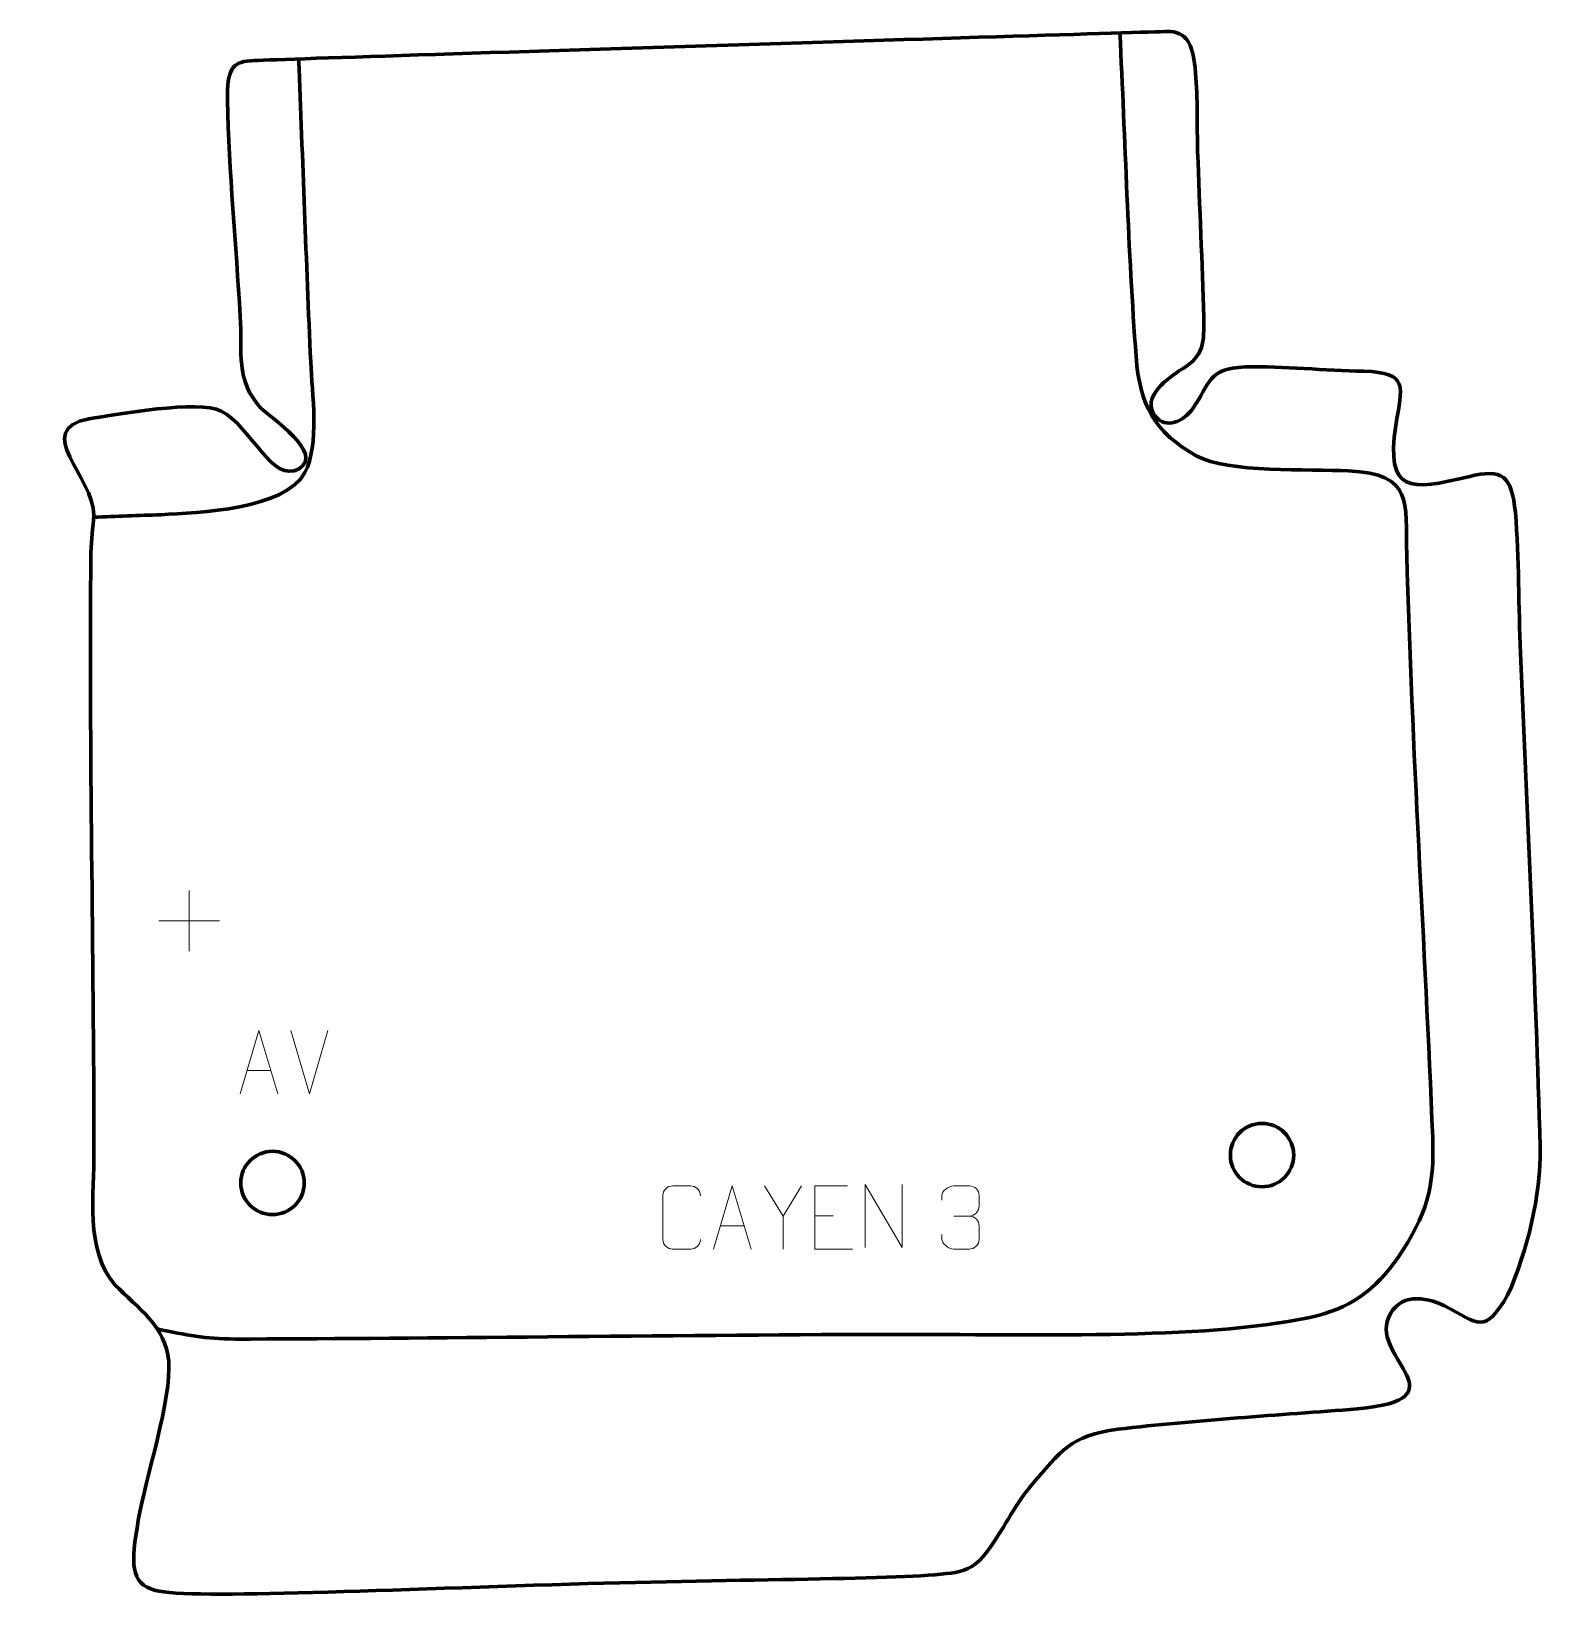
# Model space of a CAD drawing. Header units: millimetres. Extents: x 1077 to 1673, y 170 to 789.
import ezdxf

# ---------------------------------------------------------------- set-up
doc = ezdxf.new("R2010")
doc.units = ezdxf.units.MM
doc.header["$MEASUREMENT"] = 0
doc.layers.add('layer 2', color=7, linetype='Continuous')
doc.layers.add('layer 3', color=7, linetype='Continuous')

msp = doc.modelspace()

# ---------------------------------------------------------------- linework, layer by layer
at = {"layer": 'layer 2', "color": 142, "lineweight": 200}
for centre in [(1562.7272, 345.591), (1172.334, 334.6108)]:
    msp.add_ellipse(centre, major_axis=(0, 12.5), ratio=1, dxfattribs=at)
at = {"layer": 'layer 2', "color": 142, "lineweight": 158}
for points, knots in [([(1506.6419, 788.3323), (1508.7741, 745.9777), (1509.8477, 702.8443), (1513.0493, 660.641), (1513.0493, 660.641), (1514.4917, 641.6284), (1519.9593, 630.9494), (1536.9801, 621.415), (1536.9801, 621.415), (1549.0044, 614.6793), (1581.5018, 616.3146), (1596.7987, 615.5537), (1596.7987, 615.5537), (1622.6712, 614.2676), (1619.2537, 603.5071), (1619.8176, 582.4356), (1619.8176, 582.4356), (1621.8596, 506.1221), (1626.9732, 428.9697), (1630.0691, 352.5269), (1630.0691, 352.5269), (1630.8587, 333.0096), (1627.635, 321.7694), (1616.5885, 305.5063), (1616.5885, 305.5063), (1607.6435, 292.3372), (1597.0709, 284.7638), (1581.5532, 281.5631), (1581.5532, 281.5631), (1537.2354, 272.4221), (1474.8805, 275.0902), (1405.1686, 274.8298), (1405.1686, 274.8298), (1318.2553, 274.5051), (1221.7963, 273.0817), (1157.6441, 273.0255), (1157.6441, 273.0255), (1145.4491, 273.0149), (1138.5362, 274.6103), (1126.8422, 277.0342)], [0, 0, 0, 0, 0.09090909, 0.09090909, 0.09090909, 0.09090909, 0.18181818, 0.18181818, 0.18181818, 0.18181818, 0.27272727, 0.27272727, 0.27272727, 0.27272727, 0.36363636, 0.36363636, 0.36363636, 0.36363636, 0.45454545, 0.45454545, 0.45454545, 0.45454545, 0.54545455, 0.54545455, 0.54545455, 0.54545455, 0.63636364, 0.63636364, 0.63636364, 0.63636364, 0.72727273, 0.72727273, 0.72727273, 0.72727273, 0.81818182, 0.81818182, 0.81818182, 0.81818182, 1, 1, 1, 1]), ([(1101.8121, 597.2326), (1110.6727, 597.5767), (1119.5333, 597.9208), (1128.3939, 598.2649), (1128.3939, 598.2649), (1143.1146, 598.9483), (1177.3887, 600.4036), (1185.0915, 614.8505), (1185.0915, 614.8505), (1190.9089, 625.7611), (1188.0205, 646.1781), (1187.3988, 658.4617), (1187.3988, 658.4617), (1185.6404, 698.3254), (1184.2478, 738.2042), (1182.6559, 778.0747)], [0, 0, 0, 0, 0.2, 0.2, 0.2, 0.2, 0.4, 0.4, 0.4, 0.4, 0.6, 0.6, 0.6, 0.6, 1, 1, 1, 1])]:
    msp.add_open_spline(points, degree=3, knots=knots, dxfattribs=at)
at = {"layer": 'layer 2', "color": 250, "lineweight": 9}
for points in [[(1139.4487, 449.9764), (1139.4487, 449.9764), (1139.4487, 425.9985), (1139.4487, 425.9985)], [(1127.4598, 437.9874), (1127.4598, 437.9874), (1151.4377, 437.9874), (1151.4377, 437.9874)], [(1186.9002, 369.7602), (1186.9002, 369.7602), (1179.5784, 394.7138), (1179.5784, 394.7138)], [(1194.2221, 394.7138), (1194.2221, 394.7138), (1186.9003, 369.7602), (1186.9003, 369.7602)], [(1162.2633, 379.0169), (1162.2633, 379.0169), (1171.759, 379.0169), (1171.759, 379.0169)], [(1373.7401, 321.5516), (1373.7401, 321.5516), (1366.4192, 333.4503), (1366.4192, 333.4503)], [(1348.9929, 317.7462), (1348.9929, 317.7462), (1358.4886, 317.7462), (1358.4886, 317.7462)], [(1386.308, 321.5706), (1386.308, 321.5706), (1393.4761, 321.5706), (1393.4761, 321.5706)], [(1441.1033, 321.5104), (1441.1033, 321.5104), (1447.2997, 321.5104), (1447.2997, 321.5104)]]:
    msp.add_open_spline(points, degree=3, dxfattribs=at)
for points, knots in [([(1159.5407, 369.7675), (1159.5407, 369.7675), (1166.9117, 394.721), (1166.9117, 394.721), (1166.9117, 394.721), (1166.9117, 394.721), (1174.4816, 369.7675), (1174.4816, 369.7675)], [0, 0, 0, 0, 0.33333333, 0.33333333, 0.33333333, 0.33333333, 1, 1, 1, 1]), ([(1341.1638, 312.3145), (1341.024, 309.9911), (1339.3468, 308.5115), (1337.1991, 308.5007), (1337.1991, 308.5007), (1334.8672, 308.5011), (1332.5353, 308.5011), (1330.2038, 308.5007), (1330.2038, 308.5007), (1328.2788, 308.3953), (1326.3067, 310.2798), (1326.3179, 312.2971), (1326.3179, 312.2971), (1326.3183, 318.0672), (1326.3183, 323.8369), (1326.3179, 329.6062), (1326.3179, 329.6062), (1326.3221, 331.7443), (1328.0688, 333.4635), (1330.2212, 333.45), (1330.2212, 333.45), (1332.5469, 333.45), (1334.873, 333.45), (1337.1991, 333.45), (1337.1991, 333.45), (1339.1457, 333.4855), (1341.1371, 331.994), (1341.1638, 329.5564)], [0, 0, 0, 0, 0.125, 0.125, 0.125, 0.125, 0.25, 0.25, 0.25, 0.25, 0.375, 0.375, 0.375, 0.375, 0.5, 0.5, 0.5, 0.5, 0.625, 0.625, 0.625, 0.625, 0.75, 0.75, 0.75, 0.75, 1, 1, 1, 1]), ([(1346.2703, 308.4968), (1346.2703, 308.4968), (1353.6413, 333.4503), (1353.6413, 333.4503), (1353.6413, 333.4503), (1353.6413, 333.4503), (1361.2112, 308.4968), (1361.2112, 308.4968)], [0, 0, 0, 0, 0.33333333, 0.33333333, 0.33333333, 0.33333333, 1, 1, 1, 1]), ([(1381.0625, 333.4503), (1381.0625, 333.4503), (1373.7401, 321.5516), (1373.7401, 321.5516), (1373.7401, 321.5516), (1373.7401, 321.5516), (1373.7408, 308.4967), (1373.7408, 308.4967)], [0, 0, 0, 0, 0.33333333, 0.33333333, 0.33333333, 0.33333333, 1, 1, 1, 1]), ([(1399.1819, 333.4503), (1399.1819, 333.4503), (1386.308, 333.4503), (1386.308, 333.4503), (1386.308, 333.4503), (1386.308, 333.4503), (1386.308, 308.4967), (1386.308, 308.4967), (1386.308, 308.4967), (1386.308, 308.4967), (1401.1738, 308.4967), (1401.1738, 308.4967)], [0, 0, 0, 0, 0.25, 0.25, 0.25, 0.25, 0.5, 0.5, 0.5, 0.5, 1, 1, 1, 1]), ([(1406.1487, 309.0939), (1406.1487, 309.0939), (1406.1487, 334.0474), (1406.1487, 334.0474), (1406.1487, 334.0474), (1406.1487, 334.0474), (1420.8035, 309.0939), (1420.8035, 309.0939), (1420.8035, 309.0939), (1420.8035, 309.0939), (1420.8035, 334.0474), (1420.8035, 334.0474)], [0, 0, 0, 0, 0.25, 0.25, 0.25, 0.25, 0.5, 0.5, 0.5, 0.5, 1, 1, 1, 1]), ([(1436.3936, 327.7556), (1436.3936, 327.7556), (1436.3936, 329.6128), (1436.3936, 329.6128), (1436.3936, 329.6128), (1436.3793, 331.3547), (1439.0438, 333.4728), (1441.1029, 333.4501), (1441.1029, 333.4501), (1443.167, 333.4501), (1445.231, 333.4501), (1447.2947, 333.4501), (1447.2947, 333.4501), (1449.4892, 333.4589), (1451.0875, 331.6121), (1451.1319, 329.7), (1451.1319, 329.7), (1451.1315, 328.2649), (1451.1315, 326.8298), (1451.1319, 325.3943), (1451.1319, 325.3943), (1451.0833, 323.7408), (1449.4807, 321.5108), (1447.2824, 321.5208), (1447.2824, 321.5208), (1449.4861, 321.5096), (1451.0941, 319.7064), (1451.1481, 317.6469), (1451.1481, 317.6469), (1451.1477, 315.8622), (1451.1477, 314.0775), (1451.1481, 312.2924), (1451.1481, 312.2924), (1451.1582, 310.231), (1449.1033, 308.4679), (1447.2824, 308.476), (1447.2824, 308.476), (1445.2171, 308.4763), (1443.1519, 308.4763), (1441.0863, 308.476), (1441.0863, 308.476), (1438.9177, 308.4875), (1436.3867, 310.8877), (1436.3681, 312.3495), (1436.3681, 312.3495), (1436.3681, 312.3495), (1436.3681, 314.2581), (1436.3681, 314.2581)], [0, 0, 0, 0, 0.07692308, 0.07692308, 0.07692308, 0.07692308, 0.15384615, 0.15384615, 0.15384615, 0.15384615, 0.23076923, 0.23076923, 0.23076923, 0.23076923, 0.30769231, 0.30769231, 0.30769231, 0.30769231, 0.38461538, 0.38461538, 0.38461538, 0.38461538, 0.46153846, 0.46153846, 0.46153846, 0.46153846, 0.53846154, 0.53846154, 0.53846154, 0.53846154, 0.61538462, 0.61538462, 0.61538462, 0.61538462, 0.69230769, 0.69230769, 0.69230769, 0.69230769, 0.76923077, 0.76923077, 0.76923077, 0.76923077, 0.84615385, 0.84615385, 0.84615385, 0.84615385, 1, 1, 1, 1])]:
    msp.add_open_spline(points, degree=3, knots=knots, dxfattribs=at)
at = {"layer": 'layer 3', "color": 242, "lineweight": 158}
msp.add_open_spline([(1526.6051, 788.9495), (1533.8268, 787.8146), (1535.4905, 783.5657), (1536.4911, 772.5041), (1536.4911, 772.5041), (1537.4056, 762.3944), (1537.033, 751.6097), (1537.3283, 741.3954), (1537.3283, 741.3954), (1538.0458, 719.6868), (1539.1946, 697.7401), (1539.7095, 676.0771), (1539.7095, 676.0771), (1539.9453, 666.1549), (1539.806, 661.0395), (1531.2895, 655.7913), (1531.2895, 655.7913), (1525.947, 652.4991), (1514.8693, 644.6065), (1520.4604, 637.3062), (1520.4604, 637.3062), (1524.813, 631.6231), (1531.8841, 635.1247), (1535.4407, 640.2062), (1535.4407, 640.2062), (1542.1197, 649.7489), (1541.2323, 655.9717), (1556.0326, 656.5741), (1556.0326, 656.5741), (1571.5111, 656.9555), (1587.2221, 655.0203), (1602.9302, 654.853), (1602.9302, 654.853), (1620.5215, 654.3169), (1618.1288, 648.9654), (1615.4851, 633.4663), (1615.4851, 633.4663), (1611.5007, 606.8249), (1621.0657, 607.6496), (1644.2023, 613.258), (1644.2023, 613.258), (1657.7259, 616.5362), (1661.1951, 613.7065), (1662.6929, 599.0759), (1662.6929, 599.0759), (1664.1495, 581.073), (1663.9235, 561.8113), (1664.6772, 543.5457), (1664.6772, 543.5457), (1667.3441, 478.7449), (1670.6884, 413.5819), (1672.4495, 348.7875), (1672.4495, 348.7875), (1672.6406, 329.1633), (1667.5521, 308.1988), (1659.633, 290.2877), (1659.633, 290.2877), (1650.2567, 274.666), (1648.4596, 279.0684), (1634.7218, 286.0643), (1634.7218, 286.0643), (1627.0094, 289.9917), (1616.5768, 291.0892), (1612.5888, 281.4471), (1612.5888, 281.4471), (1605.8995, 265.2737), (1642.4068, 249.5525), (1600.3752, 245.443), (1600.3752, 245.443), (1569.0545, 242.9927), (1536.9543, 241.114), (1505.8084, 237.4139), (1505.8084, 237.4139), (1487.0601, 234.9452), (1483.3788, 228.8516), (1471.6234, 215.2434), (1471.6234, 215.2434), (1464.4254, 206.4475), (1460.6533, 197.735), (1454.2757, 189.1565), (1454.2757, 189.1565), (1450.0814, 183.5146), (1446.5373, 181.8332), (1441.6684, 180.955), (1441.6684, 180.955), (1425.7889, 178.0905), (1363.884, 178.4705), (1296.82, 176.534), (1296.82, 176.534), (1221.2309, 174.3513), (1139.9099, 170.2092), (1126.1711, 173.8387), (1126.1711, 173.8387), (1115.9439, 176.5406), (1116.5436, 184.549), (1119.4008, 201.5135), (1119.4008, 201.5135), (1122.2318, 218.3225), (1132.6449, 249.458), (1131.3952, 264.3252), (1131.3952, 264.3252), (1130.2423, 278.041), (1119.1789, 285.2821), (1110.2755, 294.3325), (1110.2755, 294.3325), (1098.3171, 308.0055), (1101.9359, 330.3333), (1101.9087, 347.507), (1101.9087, 347.507), (1101.7578, 426.0793), (1100.0103, 504.7696), (1100.6572, 583.3188), (1100.6572, 583.3188), (1100.8657, 588.6522), (1101.5088, 592.9701), (1101.8726, 598.0382), (1101.8726, 598.0382), (1101.7832, 613.2606), (1077.2051, 631.6531), (1099.9614, 636.1072), (1099.9614, 636.1072), (1110.8739, 637.8425), (1143.17, 643.6359), (1152.1171, 639.1564), (1152.1171, 639.1564), (1163.6905, 633.362), (1172.1858, 610.2243), (1182.7989, 616.4106), (1182.7989, 616.4106), (1192.9694, 622.339), (1171.7, 636.5314), (1167.7894, 640.2714), (1167.7894, 640.2714), (1157.5649, 651.4084), (1160.4394, 662.3037), (1159.6211, 676.5319), (1159.6211, 676.5319), (1157.935, 704.646), (1155.134, 733.6197), (1154.5945, 761.6838), (1154.5945, 761.6838), (1154.3574, 774.0195), (1156.4398, 776.7291), (1163.5008, 777.3464), (1163.5008, 777.3464), (1170.5618, 777.9637), (1526.6051, 788.9495), (1526.6051, 788.9495)], degree=3, knots=[0, 0, 0, 0, 0.02631579, 0.02631579, 0.02631579, 0.02631579, 0.05263158, 0.05263158, 0.05263158, 0.05263158, 0.07894737, 0.07894737, 0.07894737, 0.07894737, 0.10526316, 0.10526316, 0.10526316, 0.10526316, 0.13157895, 0.13157895, 0.13157895, 0.13157895, 0.15789474, 0.15789474, 0.15789474, 0.15789474, 0.18421053, 0.18421053, 0.18421053, 0.18421053, 0.21052632, 0.21052632, 0.21052632, 0.21052632, 0.23684211, 0.23684211, 0.23684211, 0.23684211, 0.26315789, 0.26315789, 0.26315789, 0.26315789, 0.28947368, 0.28947368, 0.28947368, 0.28947368, 0.31578947, 0.31578947, 0.31578947, 0.31578947, 0.34210526, 0.34210526, 0.34210526, 0.34210526, 0.36842105, 0.36842105, 0.36842105, 0.36842105, 0.39473684, 0.39473684, 0.39473684, 0.39473684, 0.42105263, 0.42105263, 0.42105263, 0.42105263, 0.44736842, 0.44736842, 0.44736842, 0.44736842, 0.47368421, 0.47368421, 0.47368421, 0.47368421, 0.5, 0.5, 0.5, 0.5, 0.52631579, 0.52631579, 0.52631579, 0.52631579, 0.55263158, 0.55263158, 0.55263158, 0.55263158, 0.57894737, 0.57894737, 0.57894737, 0.57894737, 0.60526316, 0.60526316, 0.60526316, 0.60526316, 0.63157895, 0.63157895, 0.63157895, 0.63157895, 0.65789474, 0.65789474, 0.65789474, 0.65789474, 0.68421053, 0.68421053, 0.68421053, 0.68421053, 0.71052632, 0.71052632, 0.71052632, 0.71052632, 0.73684211, 0.73684211, 0.73684211, 0.73684211, 0.76315789, 0.76315789, 0.76315789, 0.76315789, 0.78947368, 0.78947368, 0.78947368, 0.78947368, 0.81578947, 0.81578947, 0.81578947, 0.81578947, 0.84210526, 0.84210526, 0.84210526, 0.84210526, 0.86842105, 0.86842105, 0.86842105, 0.86842105, 0.89473684, 0.89473684, 0.89473684, 0.89473684, 0.92105263, 0.92105263, 0.92105263, 0.92105263, 0.94736842, 0.94736842, 0.94736842, 0.94736842, 1, 1, 1, 1], dxfattribs=at)

doc.saveas('drawing.dxf')
